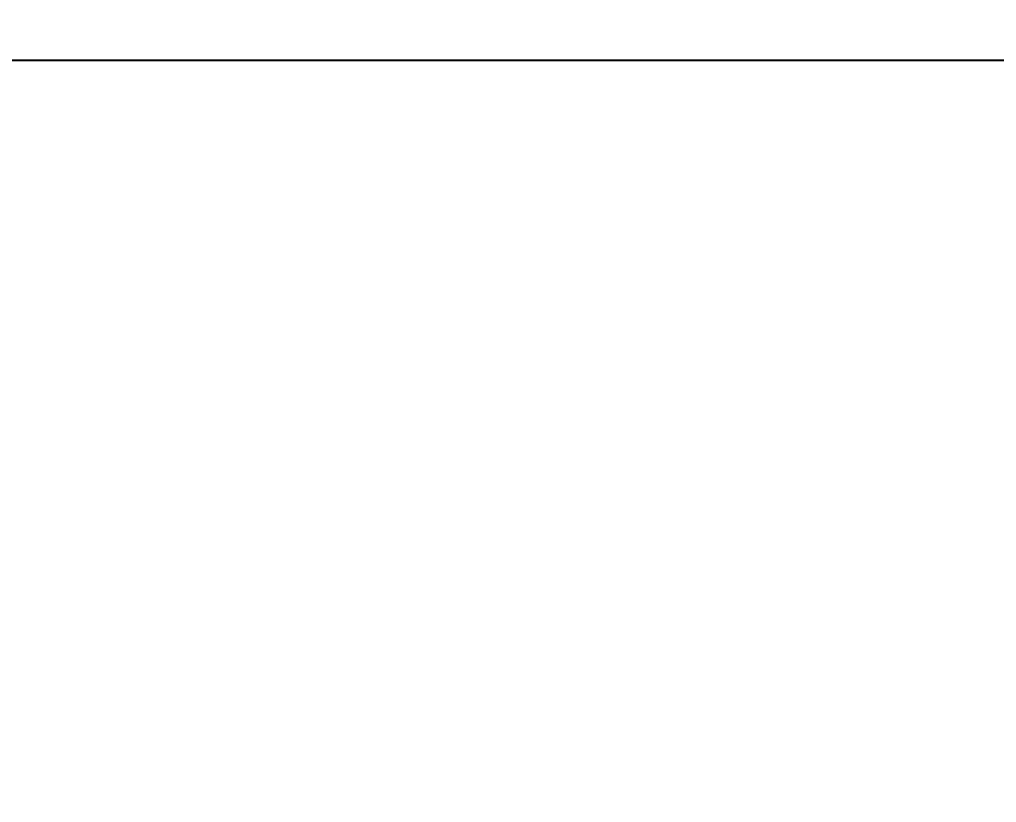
# Model space of a CAD drawing. Header units: millimetres. Extents: x 0 to 571985, y 0 to 2066666.
# Drawn here: x 568579.7 to 568670.9, y 2065861 to 2065934 of the extents above; entities that cross this region are included whole.
import ezdxf
from ezdxf.xclip import XClip

# ---------------------------------------------------------------- set-up
doc = ezdxf.new("R2010")
doc.units = ezdxf.units.MM
for name, pattern in [('ACAD_ISO10W100', [18.5, 12, -3, 0.5, -3]), ('CENTER', [3, 1.5, -0.5, 0.5, -0.5]), ('CENTER2', [1.125, 0.75, -0.125, 0.125, -0.125]), ('HIDDEN', [0.75, 0.5, -0.25]), ('Xref Grid (A1)$0$CENTER2', [1.125, 0.75, -0.125, 0.125, -0.125])]:
    doc.linetypes.add(name, pattern=pattern)
for name, color, linetype in [('01.AXIS', 160, 'CENTER2'), ('13.BEAM', 8, 'Continuous'), ('CDC.01.AXIS', 160, 'CENTER2'), ('ChiaLo', 128, 'CENTER'), ('datOBt', 42, 'Continuous'), ('datOlienke', 42, 'Continuous'), ('datTruog', 134, 'Continuous'), ('ghi_chu', 7, 'Continuous'), ('hatchViaHe+LogDg', 129, 'Continuous'), ('LogDg', 7, 'Continuous'), ('loKBT', 42, 'Continuous'), ('LoLK', 6, 'Continuous'), ('QH', 7, 'Continuous'), ('RANHGIOI', 2, 'HIDDEN'), ('TimDg', 222, 'Continuous'), ('ViaHeS', 32, 'Continuous'), ('Xref Grid (A1)$0$01.AXIS', 160, 'Xref Grid (A1)$0$CENTER2')]:
    doc.layers.add(name, color=color, linetype=linetype)
for name, color, linetype, lineweight in [('A-NET THAY', 125, 'Continuous', 18), ('A-TUONG', 255, 'Continuous', 35), ('boDnv', 54, 'Continuous', 25), ('E- RANH GIOI', 1, 'CENTER', 13), ('LD-THAY', 9, 'Continuous', 13)]:
    doc.layers.add(name, color=color, linetype=linetype, lineweight=lineweight)
doc.styles.add('ARIALB', font='', dxfattribs={"width": 0.75})
doc.styles.add('avantH', font='', dxfattribs={"height": 10})
doc.styles.add('rms', font='romans.shx', dxfattribs={"width": 0.7, "bigfont": 'vns.shx'})
doc.styles.get('ARIALB').set_extended_font_data('.VnArialH', bold=True)
doc.styles.get('avantH').set_extended_font_data('.VnAvantH')
doc.linetypes.add('ADL', pattern='A,0.125,-0.15,["++",rms,S=0.5,R=0,X=0,Y=-0.2245],-1.35,1.125', length=2.75)

# ---------------------------------------------------------------- blocks, each defined once
blk = doc.blocks.new('moc')
at = {"layer": 'QH', "linetype": 'Continuous'}
h = blk.add_hatch(color=7, dxfattribs=at)
h.paths.add_polyline_path([(0, 0), (0.529, 0, 0.414214), (0, 0.529)])
h.paths.add_polyline_path([(-0.529, 0, 0.414214), (0, -0.529), (0, 0)])
for p, q in [((0, 0.706), (0, -0.706)), ((-0.706, 0), (0.706, 0))]:
    blk.add_line(p, q, dxfattribs=at)
blk.add_circle((0, 0), 0.529, dxfattribs=at)
blk = doc.blocks.new('NEN')
at = {"layer": 'hatchViaHe+LogDg'}
for points in [[(278.109, 280.01), (273.093, 277.245), (283.922, 294.427), (304.184, 294.388), (299.169, 291.623), (300.222, 289.712), (279.162, 278.099)], [(304.299, 282.265), (283.282, 270.678), (281.659, 273.518), (302.719, 285.131)], [(337.606, 280.101), (334.934, 285.17), (351.919, 274.014), (351.499, 253.745), (348.827, 258.815), (346.896, 257.797), (335.674, 279.083)], [(339.369, 253.858), (328.173, 275.101), (331.045, 276.671), (342.266, 255.385)]]:
    blk.add_hatch(color=158, dxfattribs=at).paths.add_polyline_path(points)
at = {"layer": 'boDnv', "color": 10, "linetype": 'ADL', "ltscale": 0.25}
for points in [[(359.506, 130.346), (389.04, 76.775), (387.315, 70.754), (232.191, -15.805), (226.405, -14.021), (199.009, 40.755), (200.902, 46.897), (353.525, 132.059)], [(156.672, 80.693), (146.026, 101.979), (139.956, 104.181), (-3.204, 41.78), (-5.746, 35.822), (2.49, 13.482), (8.01, 11.127), (154.618, 75.032)], [(183.1, -44.001), (207.084, -30.046), (208.943, -23.819), (166.891, 60.261), (160.821, 62.463), (135.405, 51.385), (133.351, 45.723), (177.371, -42.291)], [(138.064, -70.202), (163.347, -55.493), (165.206, -49.265), (120.533, 40.055), (114.463, 42.257), (87.67, 30.578), (85.617, 24.916), (132.335, -68.493)], [(230.392, -76.647), (232.25, -70.419), (219.166, -44.258), (213.437, -42.548), (99.38, -108.906), (97.521, -115.133), (110.606, -141.295), (116.334, -143.005)]]:
    blk.add_lwpolyline(points, close=True, dxfattribs=at)
at = {"layer": 'ChiaLo', "ltscale": 5}
for points in [[(152.12, 92.029), (-2.661, 24.563)], [(196.229, -37.519), (148.388, 58.135)], [(143.732, 22.733), (178.165, 39.954)], [(151.192, -63.721), (100.653, 37.328)], [(146.416, 17.366), (180.849, 34.588)], [(149.1, 12), (183.533, 29.222)], [(151.784, 6.634), (186.217, 23.856)], [(154.468, 1.268), (188.901, 18.489)], [(157.151, -4.099), (191.585, 13.123)], [(159.835, -9.465), (194.269, 7.757)], [(162.519, -14.831), (196.953, 2.391)], [(165.203, -20.197), (199.637, -2.976)], [(109.424, -24.92), (145.199, -7.027)], [(167.887, -25.564), (202.321, -8.342)], [(112.108, -30.286), (147.883, -12.393)], [(170.571, -30.93), (205.004, -13.708)], [(114.792, -35.652), (150.567, -17.76)], [(204.023, -32.984), (196.508, -17.958)], [(117.476, -41.019), (153.251, -23.126)], [(188.434, -42.054), (180.409, -26.009)], [(120.16, -46.385), (155.935, -28.492)], [(122.844, -51.751), (158.619, -33.858)], [(125.527, -57.117), (161.302, -39.225)], [(158.987, -59.186), (151.464, -44.145)]]:
    blk.add_lwpolyline(points, dxfattribs=at)
at = {"layer": 'datOBt'}
blk.add_lwpolyline([(231.237, -77.312), (233.322, -70.326), (219.866, -43.423), (213.308, -41.466), (98.535, -108.24), (96.449, -115.227), (109.905, -142.129), (116.463, -144.087)], close=True, dxfattribs=at)
at = {"layer": 'datOlienke'}
for points in [[(157.758, 80.756), (146.742, 102.783), (139.922, 105.257), (-3.967, 42.538), (-6.821, 35.849), (1.701, 12.732), (8.014, 10.038), (155.411, 74.287)], [(183.229, -45.083), (207.929, -30.712), (210.015, -23.726), (167.607, 61.065), (160.787, 63.539), (134.612, 52.13), (132.265, 45.66), (176.67, -43.125)], [(138.192, -71.285), (164.192, -56.158), (166.277, -49.172), (121.249, 40.859), (114.429, 43.333), (86.877, 31.323), (84.53, 24.853), (131.634, -69.327)]]:
    blk.add_lwpolyline(points, close=True, dxfattribs=at)
at = {"layer": 'datTruog', "linetype": 'ByBlock'}
blk.add_lwpolyline([(360.181, 131.193), (390.115, 76.896), (388.163, 70.081), (232.305, -16.886), (225.702, -14.851), (197.935, 40.666), (200.065, 47.574), (353.401, 133.135)], close=True, dxfattribs=at)
at = {"layer": 'LogDg', "ltscale": 0.75}
for points in [[(278.109, 280.01), (273.093, 277.245), (283.922, 294.427), (304.184, 294.388), (299.169, 291.623), (300.222, 289.712), (279.162, 278.099)], [(304.299, 282.265), (283.282, 270.678), (281.659, 273.518), (302.719, 285.131)], [(337.606, 280.101), (334.934, 285.17), (351.919, 274.014), (351.499, 253.745), (348.827, 258.815), (346.896, 257.797), (335.674, 279.083)], [(339.369, 253.858), (328.173, 275.101), (331.045, 276.671), (342.266, 255.385)]]:
    blk.add_lwpolyline(points, close=True, dxfattribs=at)
at = {"layer": 'LogDg'}
for points in [[(34.296, -348.766, -0.124666), (14.114, -339.771, 0.262937), (-5.331, -336.771, -0.009345), (-40.959, -349.473), (-145.868, -384.68, 0.405257), (-155.456, -403.235), (-146.557, -432.72), (-158.046, -436.187), (-166.572, -407.936, 0.423227), (-185.704, -398.049), (-272.077, -427.035, 0.40652), (-277.181, -436.964), (-262.947, -483.397), (-271.552, -486.035), (-285.593, -440.232, 0.421949), (-295.787, -434.992), (-422.26, -477.436, 0.346831), (-427.684, -485.726), (-426.662, -497.249, 0.109851), (-417.21, -527.045), (-422.398, -530.058, -0.109851), (-432.639, -497.779), (-433.194, -491.512, 0.484967), (-443.708, -484.634), (-484.199, -498.222, 0.36701), (-492.228, -511.51), (-484.402, -560.012), (-490.326, -560.967), (-497.433, -516.92, 0.457512), (-512.889, -507.388), (-525.337, -511.314, 0.375227), (-533.554, -524.795, 0.049445), (-523.248, -562.118), (-518.404, -576.577), (-525.515, -578.96), (-530.307, -564.659, -0.044276), (-540.221, -530.036, 0.448349), (-555.614, -520.863), (-568.853, -525.038), (-576.072, -502.149), (-552.391, -494.681, 0.333336), (-544.003, -482.976), (-545.865, -397.305, 0.120559), (-569.998, -307.198), (-621.979, -219.712, 0.334943), (-635.359, -214.239), (-686.931, -227.855), (-689.803, -216.977), (-647.957, -205.93, 0.498191), (-640.704, -188.198), (-654.378, -165.183, -0.144979), (-668.853, -108.061), (-659.845, 118.23, 0.428088), (-671.924, 130.707), (-689.222, 130.58), (-689.305, 141.83), (-670.344, 141.969, 0.400474), (-658.442, 153.492), (-657.828, 168.904), (-656.06, 189.374), (-648.588, 188.728), (-650.341, 168.432), (-650.889, 154.678, 0.425345), (-638.921, 142.201), (-621.613, 142.328, 0.402651), (-609.707, 153.94), (-609.387, 163.859, -0.019867), (-608.227, 179.942), (-606.8, 192.652), (-600.838, 191.983), (-602.264, 179.273, 0.019867), (-603.39, 163.665), (-603.676, 154.802, 0.425871), (-591.594, 142.415), (-548.362, 142.733), (-548.28, 131.483), (-592.887, 131.155, 0.401789), (-604.791, 119.578), (-607.754, 35.571, -0.005984), (-607.983, 30.718, 0.462462), (-599.177, 22.287), (-555.377, 26.801), (-554.762, 20.832), (-603.242, 15.836, 0.355613), (-610.381, 8.689), (-613.794, -24.838, 0.475348), (-605.015, -33.606), (-508.268, -23.636, 0.016072), (-476.806, -19.368, 0.37392), (-470.138, -11.259), (-470.705, 9.348), (-464.707, 9.513), (-464.235, -7.648, 0.461916), (-454.747, -15.288), (-421.581, -8.993, 0.020567), (-382.015, 0.216), (-299.764, 22.963, 0.415004), (-292.798, 35.293), (-296.969, 50.218), (-285.412, 53.448), (-281.218, 38.439, 0.413423), (-268.921, 31.492), (-169.968, 58.858, 0.427702), (-164.496, 69.052), (-169.623, 84.754), (-163.92, 86.616), (-158.479, 69.956, 0.400853), (-148.742, 64.729), (-123.897, 71.6, 0.437327), (-113.795, 91.173), (-114.462, 93.013), (-128.551, 136.154), (-105.736, 143.605), (-91.769, 100.833), (-90.91, 98.466, 0.429754), (-70.957, 89.772, 0.001079), (-63.934, 92.766, 0.001474), (-62.342, 93.454), (-47.534, 99.909, 0.386536), (-43.126, 109.726), (-48.301, 125.574), (-42.598, 127.436), (-38.076, 113.59, 0.442444), (-27.275, 108.739), (111.617, 169.28, 0.414214), (115.754, 179.811), (109.361, 194.478), (114.861, 196.875), (121.255, 182.208, 0.414214), (131.785, 178.071), (252.97, 230.894), (276.872, 241.312), (291.579, 249.057, 0.419837), (295.267, 261.365), (290.95, 269.196), (301.459, 274.99), (306.058, 266.648, 0.408717), (318.136, 263.031), (326.546, 267.464), (332.148, 256.836), (324.233, 252.656, 0.419466), (320.555, 240.352), (397.092, 101.523, 0.433643), (408.413, 98.649), (440.787, 119.386), (444.023, 114.334), (410.428, 92.813, 0.395048), (407.737, 82.215), (451.056, 3.639, -0.005576), (472.219, -35.781, 0.422017), (490.066, -41.118), (502.995, -33.918), (514.672, -54.886), (500.295, -62.892, 0.404193), (495.052, -80.181), (502.502, -94.711), (491.824, -100.186), (485.095, -87.061, 0.424556), (467.192, -81.64), (316.164, -165.913), (307.211, -171.115, 0.396001), (304.075, -181.611), (326.147, -225.742), (318.098, -229.768), (296.726, -187.038, 0.432664), (285.552, -183.699), (178.072, -246.148, 0.389772), (174.86, -256.488), (194.1, -297.126), (188.677, -299.693), (170.231, -260.733, 0.439085), (158.982, -257.239), (145.496, -265.075, -0.013452), (97.701, -291.151, 0.262926), (86.853, -307.563, -0.162068), (76.015, -333.842, 0.270323), (72.318, -353.653), (79.981, -375.074), (57.383, -383.157), (49.72, -361.737, 0.270325), (34.296, -348.766)], [(191.761, -50.531), (96.917, -106.112, 0.395833), (93.785, -116.606), (107.231, -143.491, 0.432836), (118.409, -146.827), (234.309, -78.995, 0.395833), (237.441, -68.502), (223.995, -41.617, 0.432836), (212.817, -38.281), (191.761, -50.531)]]:
    blk.add_lwpolyline(points, format="xyb", dxfattribs=at)
for points in [[(309.754, 235.089, 0.408612), (297.679, 238.707), (282.072, 230.488), (138.648, 167.972, 0.429738), (134.69, 157.06), (183.991, 58.487, 0.427514), (195.044, 55.079), (351.711, 142.498, 0.412716), (354.819, 153.347)], [(392.266, 68.936, 0.412716), (395.374, 79.784), (365.44, 134.08, 0.415712), (354.536, 137.204), (197.099, 49.355, 0.401037), (193.842, 38.79), (221.604, -16.718, 0.427514), (232.657, -20.125)], [(-1.168, 12.049), (-9.545, 35.211, -0.395588), (-5.218, 45.265), (140.335, 108.71, -0.398858), (150.687, 104.955), (161.697, 82.941, -0.429738), (157.739, 72.029), (9.552, 7.436, -0.433088)], [(133.661, 54.988), (161.2, 66.992, -0.398858), (171.552, 63.237), (214.134, -21.902, -0.395833), (211.002, -32.395), (185.019, -47.512, -0.432836), (173.841, -44.175), (129.703, 44.076, -0.429738)], [(231.455, -36.414), (244.888, -63.273, 0.427514), (255.942, -66.68), (417.372, 23.397, 0.412716), (420.48, 34.246), (405.996, 60.518, 0.415712), (395.092, 63.642), (234.712, -25.849, 0.401037)], [(81.968, 23.269), (128.805, -70.377, 0.432836), (139.983, -73.714), (165.966, -58.597, 0.395833), (169.098, -48.104), (123.817, 42.43, 0.398858), (113.466, 46.185), (85.926, 34.181, 0.429738)]]:
    blk.add_lwpolyline(points, format="xyb", close=True, dxfattribs=at)
at = {"layer": 'loKBT'}
blk.add_lwpolyline([(226.594, -56.875), (219.866, -43.423), (213.308, -41.466), (203.435, -47.21), (213.493, -64.497)], close=True, dxfattribs=at)
at = {"layer": 'LoLK'}
for points in [[(180.849, 34.588), (178.165, 39.954), (161.619, 31.679), (164.303, 26.313)], [(161.619, 31.679), (158.935, 37.045), (141.048, 28.099), (143.732, 22.733)], [(183.533, 29.222), (180.849, 34.588), (164.303, 26.313), (166.987, 20.946)], [(164.303, 26.313), (161.619, 31.679), (143.732, 22.733), (146.416, 17.366)], [(186.217, 23.856), (183.533, 29.222), (166.987, 20.946), (169.671, 15.58)], [(164.303, 26.313), (146.416, 17.366), (149.1, 12), (166.987, 20.946)], [(188.901, 18.489), (186.217, 23.856), (169.671, 15.58), (172.355, 10.214)], [(169.671, 15.58), (166.987, 20.946), (149.1, 12), (151.784, 6.634)], [(191.585, 13.123), (188.901, 18.489), (172.355, 10.214), (175.039, 4.848)], [(169.671, 15.58), (151.784, 6.634), (154.468, 1.268), (172.355, 10.214)], [(194.269, 7.757), (191.585, 13.123), (175.039, 4.848), (177.723, -0.519)], [(172.355, 10.214), (154.468, 1.268), (157.151, -4.099), (175.039, 4.848)], [(196.953, 2.391), (194.269, 7.757), (177.723, -0.519), (180.407, -5.885)], [(175.039, 4.848), (157.151, -4.099), (159.835, -9.465), (177.723, -0.519)], [(199.637, -2.976), (196.953, 2.391), (180.407, -5.885), (183.091, -11.251)], [(180.407, -5.885), (177.723, -0.519), (159.835, -9.465), (162.519, -14.831)], [(145.199, -7.027), (142.515, -1.661), (124.628, -10.607), (127.311, -15.974)], [(202.321, -8.342), (199.637, -2.976), (183.091, -11.251), (185.775, -16.617)], [(180.407, -5.885), (162.519, -14.831), (165.203, -20.197), (183.091, -11.251)], [(147.883, -12.393), (145.199, -7.027), (127.311, -15.974), (129.995, -21.34)], [(205.004, -13.708), (202.321, -8.342), (185.775, -16.617), (188.459, -21.984)], [(183.091, -11.251), (165.203, -20.197), (167.887, -25.564), (185.775, -16.617)], [(150.567, -17.76), (147.883, -12.393), (129.995, -21.34), (132.679, -26.706)], [(210.015, -23.726), (205.004, -13.708), (196.508, -17.958), (204.023, -32.984), (207.929, -30.712)], [(185.775, -16.617), (167.887, -25.564), (170.571, -30.93), (188.459, -21.984)], [(153.251, -23.126), (150.567, -17.76), (132.679, -26.706), (135.363, -32.072)], [(196.508, -17.958), (188.459, -21.984), (196.229, -37.519), (204.023, -32.984)], [(188.459, -21.984), (180.409, -26.009), (188.434, -42.054), (196.229, -37.519)], [(155.935, -28.492), (153.251, -23.126), (135.363, -32.072), (138.047, -37.439)], [(180.409, -26.009), (170.571, -30.93), (176.67, -43.125), (183.229, -45.083), (188.434, -42.054)], [(158.619, -33.858), (155.935, -28.492), (138.047, -37.439), (140.731, -42.805)], [(151.464, -44.145), (161.302, -39.225), (158.619, -33.858), (140.731, -42.805), (143.415, -48.171)], [(161.302, -39.225), (151.464, -44.145), (158.987, -59.186), (164.192, -56.158), (166.277, -49.172)], [(151.464, -44.145), (143.415, -48.171), (151.192, -63.721), (158.987, -59.186)]]:
    blk.add_lwpolyline(points, close=True, dxfattribs=at)
at = {"layer": 'RANHGIOI', "color": 1, "ltscale": 9, "const_width": 1}
blk.add_lwpolyline([(460, -51.299, 0.006594), (435.293, -5.051), (303.078, 234.769), (284.672, 225.077), (-55.993, 76.586), (-56.839, 76.223, -0.005137), (-90.743, 62.093), (-377.217, -17.133, -0.020567), (-418.225, -26.678), (-463.443, -35.259, -0.021218), (-506.422, -41.541), (-623.638, -53.62), (-626.464, -70.884, 0.128574), (-620.42, -135.36), (-615.505, -148.86, 0.039408), (-607.143, -167.188), (-594.172, -190.555), (-547.57, -259.493, -0.11987), (-522.704, -326.397), (-507.917, -451.947), (-504.475, -473.277), (-499.271, -471.636), (-50.48, -321.024, 0.050684), (130.425, -239.135), (301.319, -139.843)], format="xyb", close=True, dxfattribs=at)
at = {"layer": 'TimDg', "linetype": 'ACAD_ISO10W100', "ltscale": 0.75}
for points in [[(283.906, 294.402), (445.802, 0.743, -0.007517), (474.039, -52.348), (508.786, -120.117, 0.000278)], [(-618.456, -41.023), (-507.652, -29.604, 0.021218), (-465.681, -23.47), (-420.462, -14.888, 0.020567), (-380.415, -5.567), (-94.607, 73.475, 0.005041), (-61.569, 87.252, 0.001474), (-59.945, 87.954), (279.472, 235.9), (307.904, 250.872)], [(-358.633, -282.039), (-15.318, -166.825, 0.050829), (-9.777, -164.314), (222.735, -29.039)]]:
    blk.add_lwpolyline(points, format="xyb", dxfattribs=at)
for points in [[(307.922, 250.838), (351.927, 274.01)], [(335.549, -254.599), (124.099, 168.176)], [(170.944, 74.512), (-58.789, -25.625)], [(222.758, -29.084), (405.905, 73.111)], [(176.4, -55.997), (121.833, 53.105)]]:
    blk.add_lwpolyline(points, dxfattribs=at)
at = {"layer": 'ViaHeS', "elevation": 0}
blk.add_lwpolyline([(-483.362, -504.27), (-441.21, -490.124), (-436.029, -493.514), (-435.627, -498.044, 0.109851), (-424.993, -531.564), (-414.615, -525.539, -0.109851), (-423.674, -496.984), (-424.342, -489.445), (-420.001, -483.006), (-295.249, -441.14), (-289.043, -444.33), (-275.854, -487.354), (-258.645, -482.078), (-271.972, -438.601), (-268.698, -432.23), (-181.634, -403.012), (-172.975, -407.486), (-163.79, -437.92), (-140.813, -430.986), (-150.211, -399.847), (-145.597, -390.918), (-39.026, -355.153, 0.008545), (-6.235, -343.522, -0.249193), (12.375, -345.964, 0.09975), (30.772, -354.181, -0.256949), (45.215, -366.957), (51.733, -385.178), (85.63, -373.053), (79.112, -354.831, -0.256949), (82.174, -335.793, 0.136918), (92.607, -310.438, -0.249193), (103.308, -295.017, 0.012659), (148.511, -270.262), (162.157, -262.333), (168.62, -264.341), (185.966, -300.977), (196.811, -295.842), (179.033, -258.291), (181.216, -251.26), (287.384, -189.574), (293.944, -191.534), (314.073, -231.781), (330.172, -223.729), (309.538, -182.474), (311.625, -175.49), (319.134, -171.127), (408.277, -121.386), (412.274, -122.589), (434.351, -165.321), (442.347, -161.19), (420.137, -118.201), (421.38, -114.074), (470.335, -86.758), (479.641, -89.576), (486.485, -102.924), (507.841, -91.973), (500.499, -77.654), (503.421, -68.019), (517.591, -60.128), (500.076, -28.676), (486.971, -35.974), (477.625, -33.17, 0.0056), (456.311, 6.536), (412.324, 86.322), (414.12, 93.398), (444.832, 113.071), (439.977, 120.649), (409.766, 101.296), (403.142, 102.978), (327.714, 239.794), (330.524, 249.193), (334.945, 251.528), (323.749, 272.772), (318.926, 270.23), (309.354, 273.096), (306.713, 277.887), (285.696, 266.299), (288.11, 261.921), (285.295, 252.529), (274.271, 246.724), (129.387, 183.571), (122.806, 186.157), (117.612, 198.074), (106.611, 193.279), (111.806, 181.362), (109.22, 174.781), (26.33, 138.65), (-29.869, 114.154), (-36.004, 116.909), (-39.746, 128.368), (-51.153, 124.642), (-47.055, 112.092), (-50.086, 105.341), (-75.921, 94.08), (-84.511, 97.937), (-100.033, 145.467), (-134.254, 134.292), (-118.657, 86.529), (-123.231, 78.009), (-150.258, 70.535), (-156.629, 73.955), (-161.068, 87.547), (-172.475, 83.822), (-168.207, 70.753), (-171.474, 64.667), (-269.546, 37.545), (-275.711, 41.028), (-279.634, 55.063), (-302.748, 48.603), (-298.843, 34.63), (-302.316, 28.482), (-383.614, 5.999, -0.020567), (-422.7, -3.099), (-456.246, -9.465), (-461.296, -5.399), (-461.708, 9.595), (-473.703, 9.265), (-473.239, -7.637), (-478.028, -13.489, -0.015955), (-508.883, -17.667), (-606.147, -27.691), (-610.614, -23.229), (-607.49, 7.461), (-602.01, 12.947), (-554.455, 17.848), (-555.685, 29.785), (-600.448, 25.172), (-605.043, 29.645, 0.007073), (-604.756, 35.466), (-601.912, 116.095), (-594.665, 123.142), (-548.221, 123.483), (-548.421, 150.733), (-593.42, 150.402), (-600.493, 157.35, -0.027886), (-599.283, 178.939), (-597.857, 191.648), (-609.782, 192.987), (-611.208, 180.277, 0.019867), (-612.385, 163.955), (-612.597, 157.389), (-619.823, 150.342), (-639.316, 150.198), (-646.998, 158.133), (-646.598, 168.196), (-644.852, 188.405), (-659.796, 189.697), (-661.572, 169.14), (-662.014, 158.023), (-670.332, 149.97), (-689.364, 149.83), (-689.163, 122.58), (-671.417, 122.71), (-663.736, 114.776), (-672.6, -107.912, 0.144979), (-657.602, -167.099), (-644.687, -188.836), (-648.335, -197.756), (-691.845, -209.242), (-684.889, -235.59), (-633.86, -222.118), (-622.039, -226.953), (-573.255, -309.058, -0.120474), (-549.614, -397.387), (-547.842, -478.902), (-555.298, -489.306), (-577.876, -496.427), (-567.048, -530.76), (-552.743, -526.248), (-543.713, -531.719, 0.042979), (-533.836, -565.928), (-529.071, -580.151), (-514.848, -575.386), (-519.719, -560.846, -0.045576), (-529.315, -527.166), (-523.005, -516.87), (-508.247, -512.215), (-500.456, -517.02), (-493.287, -561.445), (-481.44, -559.534), (-488.883, -513.408), (-483.362, -504.27)], format="xyb", dxfattribs=at)
at = {"layer": 'ViaHeS'}
for points in [[(360.181, 131.193), (390.115, 76.896), (388.163, 70.081), (232.305, -16.886), (225.702, -14.851), (197.935, 40.666), (200.065, 47.574), (353.401, 133.135)], [(157.758, 80.756), (146.742, 102.783), (139.922, 105.257), (-3.967, 42.538), (-6.821, 35.849), (1.701, 12.732), (8.014, 10.038), (155.411, 74.287)], [(183.229, -45.083), (207.929, -30.712), (210.015, -23.726), (167.607, 61.065), (160.787, 63.539), (134.612, 52.13), (132.265, 45.66), (176.67, -43.125)], [(138.192, -71.285), (164.192, -56.158), (166.277, -49.172), (121.249, 40.859), (114.429, 43.333), (86.877, 31.323), (84.53, 24.853), (131.634, -69.327)], [(231.237, -77.312), (233.322, -70.326), (219.866, -43.423), (213.308, -41.466), (98.535, -108.24), (96.449, -115.227), (109.905, -142.129), (116.463, -144.087)]]:
    blk.add_lwpolyline(points, close=True, dxfattribs=at)
at = {"layer": 'QH', "xscale": 3, "yscale": 3, "zscale": 3}
blk.add_blockref('moc', (303.078, 234.769), dxfattribs=at)
at = {"layer": 'ghi_chu', "style": 'avantH'}
blk.add_text('®i ra trôc vinh - h\xadng t©y', height=3.5, rotation=27.84264, dxfattribs=at).set_placement((333.989, 234.055, 0))
at = {"layer": 'QH', "style": 'ARIALB', "width": 0.75}
blk.add_text('1', height=3.5, dxfattribs=at).set_placement((299.668, 235.747, -2.251))
blk = doc.blocks.new('A$C33BC4D2A')
at = {"layer": 'Defpoints', "color": 125}
blk.add_lwpolyline([(0, -297), (420, -297), (420, 0), (0, 0)], close=True, dxfattribs=at)
blk = doc.blocks.new('NEN M01')
at = {"layer": 'datOlienke'}
blk.add_lwpolyline([(4.737, 4.993), (3.439, 29.587), (-1.824, 34.58), (-158.789, 34.58), (-164.078, 29.588), (-165.502, 4.992), (-160.791, 0), (0, 0)], close=True, dxfattribs=at)
blk = doc.blocks.new('A$C758D662A')
at = {"linetype": 'HIDDEN', "ltscale": 500}
for radius in [300, 200]:
    blk.add_circle((0, 0), radius, dxfattribs=at)
at = {"layer": 'CDC.01.AXIS', "ltscale": 200}
for p, q in [((437, 0), (-437, 0)), ((0, 437), (0, -437))]:
    blk.add_line(p, q, dxfattribs=at)
blk = doc.blocks.new('T2 CUM A7')
at = {"layer": '01.AXIS', "ltscale": 500}
for p, q in [((26.11, 0.914, 0), (26.11, -13.543, 0)), ((33.89, 0.914, 0), (33.89, -13.543, 0)), ((26.11, -0.11, 0), (33.89, -0.11, 0))]:
    blk.add_line(p, q, dxfattribs=at)
at = {"xscale": 0.0005, "yscale": 0.0005, "zscale": 0.0005}
for p in [(30.17, -0.11, 0), (33.85, 0.34), (33.85, -0.56), (33.89, -3.32)]:
    blk.add_blockref('A$C758D662A', p, dxfattribs=at)
blk = doc.blocks.new('pile Plan')
at = {"xscale": 0.5, "yscale": 0.5, "zscale": 0.5}
for p in [(340, 14779), (5440.000004, 14779), (340, 9630), (5440.000004, 9630), (340, 8730), (5440.000004, 8730), (340, 5040), (5440.000004, 5040), (340, 4140), (5440.000004, 4140), (340, -1), (5440.000004, -1)]:
    blk.add_blockref('A$C758D662A', p, dxfattribs=at)
blk = doc.blocks.new('a5 sao - 2')
at = {"layer": 'Xref Grid (A1)$0$01.AXIS', "ltscale": 500}
for p, q in [((-5.89, -1.086), (-5.89, -18.434)), ((-0.11, -1.086), (-0.11, -18.434)), ((-5.89, -7.62), (-0.11, -7.62)), ((-5.89, -12.39), (-0.11, -12.39)), ((-5.89, -16.89), (-0.11, -16.89))]:
    blk.add_line(p, q, dxfattribs=at)
at = {"xscale": 0.001, "yscale": 0.001, "zscale": 0.001}
blk.add_blockref('pile Plan', (-5.89, -16.89), dxfattribs=at)
blk = doc.blocks.new('a1 sao - 2')
at = {"layer": 'Xref Grid (A1)$0$01.AXIS', "ltscale": 500}
for p, q in [((0.11, -1.086), (0.11, -18.434)), ((5.89, -1.086), (5.89, -18.434)), ((0.11, -2.11), (5.89, -2.11)), ((0.11, -7.62), (5.89, -7.62)), ((0.11, -12.39), (5.89, -12.39)), ((0.11, -16.89), (5.89, -16.89))]:
    blk.add_line(p, q, dxfattribs=at)
at = {"xscale": 0.001, "yscale": 0.001, "zscale": 0.001}
blk.add_blockref('pile Plan', (0.11, -16.89), dxfattribs=at)
blk = doc.blocks.new('NEN NO1')
at = {"layer": 'datOlienke'}
blk.add_lwpolyline([(4.684, 4.99), (2.881, 33.51), (-2.435, 38.5), (-97.24, 38.5), (-102.503, 33.507), (-104.007, 4.993), (-99.271, 0), (0, 0)], close=True, dxfattribs=at)
at = {"layer": 'LoLK'}
for points in [[(-67.635, 38.5), (-73.635, 38.5), (-73.635, 20), (-67.635, 20)], [(-61.635, 38.5), (-67.635, 38.5), (-67.635, 20), (-61.635, 20)], [(-55.635, 38.5), (-61.635, 38.5), (-61.635, 20), (-55.635, 20)], [(-49.635, 38.5), (-55.635, 38.5), (-55.635, 20), (-49.635, 20)], [(-43.635, 38.5), (-49.635, 38.5), (-49.635, 20), (-43.635, 20)], [(-37.635, 38.5), (-43.635, 38.5), (-43.635, 20), (-37.635, 20)], [(-31.635, 38.5), (-37.635, 38.5), (-37.635, 20), (-31.635, 20)], [(-25.635, 38.5), (-31.635, 38.5), (-31.635, 20), (-25.635, 20)], [(-19.635, 38.5), (-25.635, 38.5), (-25.635, 20), (-19.635, 20)], [(-13.635, 38.5), (-19.635, 38.5), (-19.635, 20), (-13.635, 20)], [(-2.435, 38.5), (-13.635, 38.5), (-13.635, 29), (3.166, 29), (2.881, 33.51)], [(-13.635, 29), (-13.635, 20), (3.735, 20), (3.166, 29)], [(-73.635, 20), (-79.635, 20), (-79.635, 0), (-73.635, 0)], [(-67.635, 20), (-73.635, 20), (-73.635, 0), (-67.635, 0)], [(-67.635, 20), (-67.635, 0), (-61.635, 0), (-61.635, 20)], [(-55.635, 20), (-61.635, 20), (-61.635, 0), (-55.635, 0)], [(-55.635, 20), (-55.635, 0), (-49.635, 0), (-49.635, 20)], [(-49.635, 20), (-49.635, 0), (-43.635, 0), (-43.635, 20)], [(-43.635, 20), (-43.635, 0), (-37.635, 0), (-37.635, 20)], [(-31.635, 20), (-37.635, 20), (-37.635, 0), (-31.635, 0)], [(-31.635, 20), (-31.635, 0), (-25.635, 0), (-25.635, 20)], [(-25.635, 20), (-25.635, 0), (-19.635, 0), (-19.635, 20)], [(-19.635, 20), (-19.635, 0), (-13.635, 0), (-13.635, 20)], [(-13.635, 20), (-13.635, 11), (4.304, 11), (3.735, 20)], [(-13.635, 11), (-13.635, 0), (0, 0), (4.684, 4.99), (4.304, 11)]]:
    blk.add_lwpolyline(points, close=True, dxfattribs=at)
blk = doc.blocks.new('A12.2')
at = {"layer": '01.AXIS', "ltscale": 500}
for p, q in [((0.11, -0.998), (0.11, -16.443)), ((5.89, -0.998), (5.89, -16.443)), ((0.11, -2.11), (5.89, -2.11)), ((0.11, -6.91), (5.89, -6.91)), ((0.11, -10.59), (5.89, -10.59)), ((0.11, -15.39), (5.89, -15.39))]:
    blk.add_line(p, q, dxfattribs=at)
at = {"yscale": 0.0005, "zscale": 0.0005}
for p, xscale in [((0.45, -2.11), 0.0005), ((5.55, -2.11), 0.0005), ((0.45, -6.55), -0.0005), ((5.55, -6.55), 0.0005), ((0.45, -7.45), -0.0005), ((5.55, -7.45), 0.0005), ((0.45, -10.05), -0.0005), ((5.55, -10.05), 0.0005), ((0.45, -10.95), -0.0005), ((5.55, -10.95), 0.0005), ((0.45, -15.39), 0.0005), ((5.55, -15.39), 0.0005)]:
    blk.add_blockref('A$C758D662A', p, dxfattribs=dict(at, xscale=xscale))
blk = doc.blocks.new('A18 - 2')
at = {"layer": '01.AXIS', "ltscale": 500}
for p, q in [((0.11, -0.998), (0.11, -16.443)), ((5.89, -0.998), (5.89, -16.443)), ((0.11, -2.11), (5.89, -2.11)), ((0.11, -6.91), (5.89, -6.91)), ((0.11, -10.59), (5.89, -10.59)), ((0.11, -15.39), (5.89, -15.39))]:
    blk.add_line(p, q, dxfattribs=at)
at = {"yscale": 0.0005, "zscale": 0.0005}
for p, xscale in [((0.45, -2.11), 0.0005), ((5.55, -2.11), 0.0005), ((0.45, -6.55), -0.0005), ((5.55, -6.55), 0.0005), ((0.45, -7.45), -0.0005), ((5.55, -7.45), 0.0005), ((0.45, -10.05), -0.0005), ((5.55, -10.05), 0.0005), ((0.45, -10.95), -0.0005), ((5.55, -10.95), 0.0005), ((0.45, -15.39), 0.0005), ((5.55, -15.39), 0.0005)]:
    blk.add_blockref('A$C758D662A', p, dxfattribs=dict(at, xscale=xscale))
blk = doc.blocks.new('A1 - 2')
at = {"layer": 'Xref Grid (A1)$0$01.AXIS', "ltscale": 500}
for p, q in [((0.11, -1.086), (0.11, -18.434)), ((5.89, -1.086), (5.89, -18.434)), ((0.11, -2.11), (5.89, -2.11)), ((0.11, -7.62), (5.89, -7.62)), ((0.11, -12.39), (5.89, -12.39)), ((0.11, -16.89), (5.89, -16.89))]:
    blk.add_line(p, q, dxfattribs=at)
at = {"xscale": 0.001, "yscale": 0.001, "zscale": 0.001}
blk.add_blockref('pile Plan', (0.11, -16.89), dxfattribs=at)
blk = doc.blocks.new('A5 - 2')
at = {"layer": 'Xref Grid (A1)$0$01.AXIS', "ltscale": 500}
for p, q in [((0.11, -1.086), (0.11, -18.434)), ((5.89, -1.086), (5.89, -18.434)), ((0.11, -2.11), (5.89, -2.11)), ((0.11, -7.62), (5.89, -7.62)), ((0.11, -12.39), (5.89, -12.39)), ((0.11, -16.89), (5.89, -16.89))]:
    blk.add_line(p, q, dxfattribs=at)
at = {"xscale": 0.001, "yscale": 0.001, "zscale": 0.001}
blk.add_blockref('pile Plan', (0.11, -16.89), dxfattribs=at)
blk = doc.blocks.new('A3.1 - 2')
at = {"layer": '01.AXIS', "ltscale": 500}
for p, q in [((0.11, -1.086), (0.11, -16.322)), ((6.89, -1.086), (6.89, -16.322)), ((6.94, -2.11), (0.11, -2.11)), ((6.89, -6.41), (0.11, -6.41)), ((6.89, -10.43), (0.11, -10.43))]:
    blk.add_line(p, q, dxfattribs=at)
blk.add_lwpolyline([(6.89, -14.41), (0.11, -14.84)], dxfattribs=at)
at = {"yscale": 0.0005, "zscale": 0.0005}
for p, xscale in [((0.45, -2.11), 0.0005), ((6.79, -2.11), -0.0005), ((0.45, -5.82), 0.0005), ((6.89, -5.82), -0.0005), ((0.45, -6.72), 0.0005), ((6.89, -6.72), -0.0005), ((0.45, -9.84), 0.0005), ((6.89, -9.845), -0.0005), ((0.45, -10.74), 0.0005), ((6.89, -10.745), -0.0005), ((6.793, -14.42), -0.0005), ((0.45, -14.856), 0.0005)]:
    blk.add_blockref('A$C758D662A', p, dxfattribs=dict(at, xscale=xscale))
blk = doc.blocks.new('A3 - 2')
at = {"layer": '01.AXIS', "ltscale": 500}
for p, q in [((0.11, -1.086), (0.11, -15.297)), ((6.89, -1.086), (6.89, -15.297)), ((6.95, -2.11), (0.11, -2.11)), ((6.89, -6.11), (0.11, -6.11)), ((6.89, -10.13), (0.11, -10.13))]:
    blk.add_line(p, q, dxfattribs=at)
blk.add_lwpolyline([(6.89, -14.153), (0.11, -13.724)], dxfattribs=at)
at = {"yscale": 0.0005, "zscale": 0.0005}
for p, xscale in [((0.45, -2.11), 0.0005), ((6.8, -2.11), -0.0005), ((0.45, -5.66), 0.0005), ((6.89, -5.66), -0.0005), ((0.45, -6.56), 0.0005), ((6.89, -6.56), -0.0005), ((0.45, -9.54), 0.0005), ((6.89, -9.54), -0.0005), ((0.45, -10.44), 0.0005), ((6.89, -10.44), -0.0005), ((0.45, -13.725), 0.0005), ((6.79, -14.15), -0.0005)]:
    blk.add_blockref('A$C758D662A', p, dxfattribs=dict(at, xscale=xscale))
blk = doc.blocks.new('A7 - 2')
at = {"layer": '01.AXIS', "ltscale": 500}
for p, q in [((0.11, -1.086), (0.11, -16.466)), ((7.89, -1.086), (7.89, -16.466)), ((7.95, -2.11), (0.11, -2.11)), ((7.89, -7.21), (0.11, -7.21)), ((7.89, -10.81), (0.11, -10.81)), ((7.89, -14.85), (0.11, -14.85))]:
    blk.add_line(p, q, dxfattribs=at)
at = {"layer": '13.BEAM', "ltscale": 500}
blk.add_line((0.558, -15.011), (0.557, -15.011), dxfattribs=at)
at = {"yscale": 0.0005, "zscale": 0.0005}
for p, xscale in [((0.45, -2.11), 0.0005), ((7.8, -2.11), -0.0005), ((7.89, -6.71), -0.0005), ((7.89, -7.61), -0.0005), ((0.45, -10.22), 0.0005), ((7.89, -10.22), -0.0005), ((0.45, -11.12), 0.0005), ((7.89, -11.12), -0.0005), ((7.89, -13.64), -0.0005), ((0.45, -14.873), 0.0005)]:
    blk.add_blockref('A$C758D662A', p, dxfattribs=dict(at, xscale=xscale))
for p, xscale, rotation in [((1.69, -2.11), -0.0005, 90), ((2.59, -2.11), -0.0005, 90), ((0.45, -6.86), 0.0005, 90.00000000000001), ((0.45, -7.76), 0.0005, 90.00000000000001), ((5.63, -15.25), -0.0005, 90), ((6.53, -15.25), -0.0005, 90)]:
    blk.add_blockref('A$C758D662A', p, dxfattribs=dict(at, xscale=xscale, rotation=rotation))
blk = doc.blocks.new('A17 - 2')
at = {"layer": '01.AXIS', "ltscale": 500}
for p, q in [((0.11, -1.155), (0.11, -14.723)), ((6.39, -1.144), (6.39, -14.723)), ((6.5, -2.11), (0.11, -2.11)), ((6.39, -6.31), (0.11, -6.31)), ((6.39, -10.33), (0.11, -10.33)), ((4.45, -13.435), (0.11, -13.71)), ((6.39, -13.435), (4.45, -13.435))]:
    blk.add_line(p, q, dxfattribs=at)
at = {"yscale": 0.0005, "zscale": 0.0005}
for p, xscale in [((0.45, -2.11), 0.0005), ((6.35, -2.11), -0.0005), ((6.39, -5.86), -0.0005), ((6.39, -6.76), -0.0005), ((0.45, -9.74), 0.0005), ((6.39, -9.74), -0.0005), ((0.45, -10.64), 0.0005), ((6.39, -10.64), -0.0005), ((0.45, -13.71), 0.0005), ((4.356, -13.441), -0.0005)]:
    blk.add_blockref('A$C758D662A', p, dxfattribs=dict(at, xscale=xscale))
at = {"xscale": 0.0005000000000000021, "yscale": 0.0005000000000000021, "zscale": 0.0005000000000000021, "rotation": 90}
for p in [(0.45, -5.86), (0.45, -6.76)]:
    blk.add_blockref('A$C758D662A', p, dxfattribs=at)
blk = doc.blocks.new('MB TANG 2 BT3')
at = {"layer": '01.AXIS', "ltscale": 500}
blk.add_line((7125808, 946382), (7125808, 929702), dxfattribs=at)
blk = doc.blocks.new('NEN BT 2')
at = {"layer": 'loKBT'}
blk.add_lwpolyline([(4.438, 23.003), (5.375, 38.014), (0.687, 43.001), (-10.735, 42.992), (-10.72, 22.992)], close=True, dxfattribs=at)

msp = doc.modelspace()

# ---------------------------------------------------------------- block references
at = {"layer": 'boDnv', "extrusion": (-2.4685e-06, 4.62064e-06, 1)}
ref = msp.add_blockref('NEN', (568697.481, 2066371.697, 8.143), dxfattribs=at)
XClip(ref).set_block_clipping_path([(-95.7748162709, -416.20828746), (591.9650857092, 169.550739368)])

# ---------------------------------------------------------------- next in the draw order: block references
at = {"layer": 'E- RANH GIOI', "extrusion": (-2.4685e-06, 4.62064e-06, 1), "xscale": 2.114336868039268, "yscale": 2.114336868039268, "zscale": 2.114336868039268}
msp.add_blockref('A$C33BC4D2A', (568541.684, 2066558.171, 8.143), dxfattribs=at)

# ---------------------------------------------------------------- next in the draw order: block references
at = {"layer": 'boDnv', "extrusion": (-2.4685e-06, 4.62064e-06, 1)}
ref = msp.add_blockref('NEN', (568435.985, 2065906.076, 8.141), dxfattribs=at)
XClip(ref).set_block_clipping_path([(139.8082110254, -229.5883792969), (283.7756855394, -107.7363903257)])

# ---------------------------------------------------------------- next in the draw order: block references
at = {"layer": 'A-NET THAY', "extrusion": (-2.4685e-06, 4.62064e-06, 1)}
ref = msp.add_blockref('A12.2', (568597.603, 2065937.755, 8.141), dxfattribs=dict(at, xscale=-0.9999476230159847, yscale=0.9999476230159846, zscale=0.9999476230159847, rotation=116.5718179021276))
XClip(ref).set_block_clipping_path([(223.9273200021, 136.3833464291), (288.3301124489, 7.6157829254), (179.3431084009, -46.8938094776), (114.9403159542, 81.8737540261)])
ref = msp.add_blockref('A5 - 2', (568597.53, 2065937.901, 8.141), dxfattribs=dict(at, xscale=-0.9999476230159845, yscale=0.9999476230159846, zscale=0.9999476230159847, rotation=296.5718179021275))
XClip(ref).set_block_clipping_path([(-224.0902938831, -136.3833464293), (-288.4930863299, -7.6157829256), (-179.5060822819, 46.8938094773), (-115.1032898352, -81.8737540264)])
ref = msp.add_blockref('A18 - 2', (568602.97, 2065927.023, 8.141), dxfattribs=dict(at, xscale=0.9999476230159845, yscale=0.9999476230159845, zscale=0.9999476230159845, rotation=116.5718179021275))
XClip(ref).set_block_clipping_path([(-211.9273200021, 136.3833464303), (-276.3301124491, 7.6157829266), (-167.3431084012, -46.8938094764), (-102.9403159542, 81.8737540273)])
ref = msp.add_blockref('A5 - 2', (568597.53, 2065937.901, 8.141), dxfattribs=dict(at, xscale=0.9999476230159845, yscale=0.9999476230159845, zscale=0.9999476230159845, rotation=296.5718179021275))
XClip(ref).set_block_clipping_path([(224.0902938831, -136.38334643), (288.4930863299, -7.6157829263), (179.5060822819, 46.8938094766), (115.1032898352, -81.8737540271)])
ref = msp.add_blockref('A18 - 2', (568602.97, 2065927.023, 8.141), dxfattribs=dict(at, xscale=-0.9999476230159847, yscale=0.9999476230159846, zscale=0.9999476230159847, rotation=116.5718179021276))
XClip(ref).set_block_clipping_path([(211.9273200021, 136.3833464291), (276.3301124489, 7.6157829254), (167.3431084009, -46.8938094776), (102.9403159542, 81.8737540261)])
ref = msp.add_blockref('A1 - 2', (568602.897, 2065927.169, 8.141), dxfattribs=dict(at, xscale=-0.9999476230159845, yscale=0.9999476230159846, zscale=0.9999476230159847, rotation=296.5718179021275))
XClip(ref).set_block_clipping_path([(-212.0902938822, -136.3833464293), (-276.493086329, -7.6157829256), (-167.506082281, 46.8938094773), (-103.1032898342, -81.8737540264)])
ref = msp.add_blockref('A12.2', (568608.338, 2065916.291, 8.141), dxfattribs=dict(at, xscale=0.9999476230159845, yscale=0.9999476230159845, zscale=0.9999476230159845, rotation=116.5718179021275))
XClip(ref).set_block_clipping_path([(-199.9273200012, 136.3833464293), (-264.3301124482, 7.6157829256), (-155.3431084002, -46.8938094773), (-90.9403159532, 81.8737540264)])
ref = msp.add_blockref('A1 - 2', (568602.897, 2065927.169, 8.141), dxfattribs=dict(at, xscale=0.9999476230159845, yscale=0.9999476230159845, zscale=0.9999476230159845, rotation=296.5718179021275))
XClip(ref).set_block_clipping_path([(212.0902938822, -136.3833464291), (276.493086329, -7.6157829254), (167.506082281, 46.8938094776), (103.1032898342, -81.8737540261)])
ref = msp.add_blockref('A12.2', (568608.338, 2065916.291, 8.141), dxfattribs=dict(at, xscale=-0.9999476230159847, yscale=0.9999476230159846, zscale=0.9999476230159847, rotation=116.5718179021276))
XClip(ref).set_block_clipping_path([(199.9273200012, 136.3833464291), (264.330112448, 7.6157829254), (155.3431084, -46.8938094776), (90.9403159532, 81.8737540261)])
ref = msp.add_blockref('A5 - 2', (568608.265, 2065916.437, 8.141), dxfattribs=dict(at, xscale=-0.9999476230159845, yscale=0.9999476230159846, zscale=0.9999476230159847, rotation=296.5718179021275))
XClip(ref).set_block_clipping_path([(-200.0902938822, -136.3833464303), (-264.493086329, -7.6157829266), (-155.506082281, 46.8938094764), (-91.1032898342, -81.8737540273)])
ref = msp.add_blockref('A18 - 2', (568613.705, 2065905.56, 8.141), dxfattribs=dict(at, xscale=0.9999476230159845, yscale=0.9999476230159845, zscale=0.9999476230159845, rotation=116.5718179021275))
XClip(ref).set_block_clipping_path([(-187.9273200021, 136.3833464303), (-252.3301124491, 7.6157829266), (-143.3431084012, -46.8938094764), (-78.9403159542, 81.8737540273)])
ref = msp.add_blockref('A5 - 2', (568608.265, 2065916.437, 8.141), dxfattribs=dict(at, xscale=0.9999476230159845, yscale=0.9999476230159845, zscale=0.9999476230159845, rotation=296.5718179021275))
XClip(ref).set_block_clipping_path([(200.0902938822, -136.38334643), (264.493086329, -7.6157829263), (155.506082281, 46.8938094766), (91.1032898342, -81.8737540271)])
ref = msp.add_blockref('A18 - 2', (568613.705, 2065905.56, 8.141), dxfattribs=dict(at, xscale=-0.9999476230159847, yscale=0.9999476230159846, zscale=0.9999476230159847, rotation=116.5718179021276))
XClip(ref).set_block_clipping_path([(187.9273200021, 136.38334643), (252.3301124489, 7.6157829263), (143.3431084009, -46.8938094766), (78.9403159542, 81.8737540271)])
ref = msp.add_blockref('A1 - 2', (568613.633, 2065905.705, 8.141), dxfattribs=dict(at, xscale=-0.9999476230159845, yscale=0.9999476230159846, zscale=0.9999476230159847, rotation=296.5718179021275))
XClip(ref).set_block_clipping_path([(-188.0902938822, -136.3833464293), (-252.493086329, -7.6157829256), (-143.506082281, 46.8938094773), (-79.1032898342, -81.8737540264)])
ref = msp.add_blockref('A12.2', (568619.073, 2065894.828, 8.141), dxfattribs=dict(at, xscale=0.9999476230159845, yscale=0.9999476230159845, zscale=0.9999476230159845, rotation=116.5718179021275))
XClip(ref).set_block_clipping_path([(-175.9273200021, 136.3833464293), (-240.3301124491, 7.6157829256), (-131.3431084012, -46.8938094773), (-66.9403159542, 81.8737540264)])
ref = msp.add_blockref('A1 - 2', (568613.633, 2065905.705, 8.141), dxfattribs=dict(at, xscale=0.9999476230159845, yscale=0.9999476230159845, zscale=0.9999476230159845, rotation=296.5718179021275))
XClip(ref).set_block_clipping_path([(188.0902938822, -136.3833464291), (252.493086329, -7.6157829254), (143.506082281, 46.8938094776), (79.1032898342, -81.8737540261)])
ref = msp.add_blockref('a5 sao - 2', (568563.294, 2065890.104, 8.141), dxfattribs=dict(at, xscale=-0.9999476230159847, yscale=0.9999476230159846, zscale=0.9999476230159847, rotation=116.5718179021276))
XClip(ref).set_block_clipping_path([(196.6548501241, 84.380622685), (261.0576425709, -44.3869408187), (152.070638523, -98.8965332217), (87.6678460762, 29.871030282)])
ref = msp.add_blockref('A12.2', (568619.073, 2065894.828, 8.141), dxfattribs=dict(at, xscale=-0.9999476230159847, yscale=0.9999476230159846, zscale=0.9999476230159847, rotation=116.5718179021276))
XClip(ref).set_block_clipping_path([(175.9273200021, 136.3833464291), (240.3301124489, 7.6157829254), (131.3431084009, -46.8938094776), (66.9403159542, 81.8737540261)])
ref = msp.add_blockref('A5 - 2', (568619, 2065894.973, 8.141), dxfattribs=dict(at, xscale=-0.9999476230159845, yscale=0.9999476230159846, zscale=0.9999476230159847, rotation=296.5718179021275))
XClip(ref).set_block_clipping_path([(-176.0902938831, -136.3833464293), (-240.4930863299, -7.6157829256), (-131.5060822819, 46.8938094773), (-67.1032898352, -81.8737540264)])
ref = msp.add_blockref('a1 sao - 2', (568565.978, 2065884.738, 8.141), dxfattribs=dict(at, xscale=0.9999476230159845, yscale=0.9999476230159845, zscale=0.9999476230159845, rotation=116.5718179021275))
XClip(ref).set_block_clipping_path([(-190.6548501241, 84.3806226843), (-255.0576425712, -44.3869408194), (-146.0706385232, -98.8965332224), (-81.6678460762, 29.8710302813)])
ref = msp.add_blockref('A18 - 2', (568624.441, 2065884.096, 8.141), dxfattribs=dict(at, xscale=0.9999476230159845, yscale=0.9999476230159845, zscale=0.9999476230159845, rotation=116.5718179021275))
XClip(ref).set_block_clipping_path([(-163.9273200012, 136.3833464293), (-228.3301124482, 7.6157829256), (-119.3431084002, -46.8938094773), (-54.9403159532, 81.8737540264)])
ref = msp.add_blockref('A5 - 2', (568619, 2065894.973, 8.141), dxfattribs=dict(at, xscale=0.9999476230159845, yscale=0.9999476230159845, zscale=0.9999476230159845, rotation=296.5718179021275))
XClip(ref).set_block_clipping_path([(176.0902938831, -136.3833464291), (240.4930863299, -7.6157829254), (131.5060822819, 46.8938094776), (67.1032898352, -81.8737540261)])
ref = msp.add_blockref('a1 sao - 2', (568565.978, 2065884.738, 8.141), dxfattribs=dict(at, xscale=-0.9999476230159847, yscale=0.9999476230159846, zscale=0.9999476230159847, rotation=116.5718179021276))
XClip(ref).set_block_clipping_path([(190.6548501241, 84.380622685), (255.0576425709, -44.3869408187), (146.070638523, -98.8965332217), (81.6678460762, 29.871030282)])
ref = msp.add_blockref('A17 - 2', (568632.489, 2065888.121, 8.141), dxfattribs=dict(at, xscale=0.9999476230159852, yscale=0.9999476230159852, zscale=0.9999476230159852, rotation=26.57181790212749))
XClip(ref).set_block_clipping_path([(-145.38334643, -163.9273200023), (-16.6157829263, -228.3301124494), (37.8938094766, -119.3431084014), (-90.8737540271, -54.9403159544)])
ref = msp.add_blockref('A1 - 2', (568624.368, 2065884.241, 8.141), dxfattribs=dict(at, xscale=-0.9999476230159845, yscale=0.9999476230159846, zscale=0.9999476230159847, rotation=296.5718179021275))
XClip(ref).set_block_clipping_path([(-164.0902938822, -136.3833464293), (-228.493086329, -7.6157829256), (-119.506082281, 46.8938094773), (-55.1032898342, -81.8737540264)])
ref = msp.add_blockref('a5 sao - 2', (568568.662, 2065879.372, 8.141), dxfattribs=dict(at, xscale=0.9999476230159845, yscale=0.9999476230159845, zscale=0.9999476230159845, rotation=116.5718179021275))
XClip(ref).set_block_clipping_path([(-184.6548501241, 84.3806226843), (-249.0576425712, -44.3869408194), (-140.0706385232, -98.8965332224), (-75.6678460762, 29.8710302813)])
ref = msp.add_blockref('A3 - 2', (568632.489, 2065888.121, 8.141), dxfattribs=dict(at, xscale=-0.9999476230159848, yscale=0.9999476230159846, zscale=0.9999476230159847, rotation=26.57181790212744))
XClip(ref).set_block_clipping_path([(145.3833464298, -163.9273200028), (16.6157829261, -228.3301124496), (-37.8938094766, -119.3431084016), (90.8737540271, -54.9403159549)])
ref = msp.add_blockref('A3.1 - 2', (568616.392, 2065880.07, 8.141), dxfattribs=dict(at, xscale=0.9999476230159852, yscale=0.9999476230159852, zscale=0.9999476230159852, rotation=26.57181790212749))
XClip(ref).set_block_clipping_path([(-127.383345953, -163.9273200012), (1.3842175507, -228.3301124482), (55.8938099537, -119.3431084002), (-72.87375355, -54.9403159532)])
ref = msp.add_blockref('a5 sao - 2', (568574.029, 2065868.64, 8.141), dxfattribs=dict(at, xscale=-0.9999476230159847, yscale=0.9999476230159846, zscale=0.9999476230159847, rotation=116.5718179021276))
XClip(ref).set_block_clipping_path([(172.6548501241, 84.380622685), (237.0576425709, -44.3869408187), (128.070638523, -98.8965332217), (63.6678460762, 29.871030282)])
ref = msp.add_blockref('A7 - 2', (568616.392, 2065880.07, 8.141), dxfattribs=dict(at, xscale=-0.9999476230159848, yscale=0.9999476230159846, zscale=0.9999476230159847, rotation=26.57181790212744))
XClip(ref).set_block_clipping_path([(127.3833464298, -163.9273200007), (-1.3842170739, -228.3301124475), (-55.8938094766, -119.3431083995), (72.8737540271, -54.9403159528)])
ref = msp.add_blockref('a1 sao - 2', (568576.713, 2065863.274, 8.141), dxfattribs=dict(at, xscale=0.9999476230159845, yscale=0.9999476230159845, zscale=0.9999476230159845, rotation=116.5718179021275))
XClip(ref).set_block_clipping_path([(-166.6548501241, 84.3806226852), (-231.0576425712, -44.3869408185), (-122.0706385232, -98.8965332215), (-57.6678460762, 29.8710302822)])
ref = msp.add_blockref('a1 sao - 2', (568576.713, 2065863.274, 8.141), dxfattribs=dict(at, xscale=-0.9999476230159847, yscale=0.9999476230159846, zscale=0.9999476230159847, rotation=116.5718179021276))
XClip(ref).set_block_clipping_path([(166.6548501241, 84.380622685), (231.0576425709, -44.3869408187), (122.070638523, -98.8965332217), (57.6678460762, 29.871030282)])
at = {"layer": 'A-TUONG', "extrusion": (-2.4685e-06, 4.62064e-06, 1)}
ref = msp.add_blockref('T2 CUM A7', (568565.088, 2065848.516, 8.141), dxfattribs=dict(at, xscale=0.9999476230159848, yscale=0.9999476230159848, zscale=0.9999476230159848, rotation=26.57181790212746))
XClip(ref).set_block_clipping_path([(-67.3806226852, -158.6548501248), (61.3869408185, -223.0576425719), (115.8965332215, -114.0706385237), (-12.8710302822, -49.6678460769)])
at = {"layer": 'LD-THAY', "extrusion": (-5.03699e-06, 3.92783e-06, 1)}
ref = msp.add_blockref('MB TANG 2 BT3', (562022.934, 2063082.486, 5.25), dxfattribs=dict(at, xscale=-0.0009999984845417231, yscale=0.0009999984845417227, zscale=0.0009999984845417244, rotation=210.1906980358135))
XClip(ref).set_block_clipping_path([(6968486.6424047947, 1053159.4315183163), (7092926.0470092297, 1125557.8508381844), (7154203.0223996639, 1020234.1379058361), (7029763.6177949905, 947835.718585968)])
at = {"layer": 'loKBT', "extrusion": (-5.03699e-06, 3.92783e-06, 1)}
ref = msp.add_blockref('NEN BT 2', (568670.243, 2065827.173, 5.25), dxfattribs=dict(at, xscale=0.9999984845417221, yscale=0.9999984845417221, zscale=0.9999984845417221, rotation=30.19069803581366))
XClip(ref).set_block_clipping_path([(-157.4150402995, -82.7492769703), (-32.975635695, -155.1476962902), (28.3013396955, -49.823983358), (-96.1380649093, 22.5744359619)])
at = {"layer": 'LoLK', "extrusion": (-2.4685e-06, 4.62064e-06, 1)}
ref = msp.add_blockref('NEN M01', (568591.396, 2065980.362, 8.141), dxfattribs=dict(at, rotation=23.55167177513295))
XClip(ref).set_block_clipping_path([(-135.7245543986, -272.3276873715), (-3.7495571792, -329.8536278408), (44.9395671342, -218.1518982684), (-87.0354300851, -160.6259577991)])
ref = msp.add_blockref('NEN NO1', (568612.653, 2065862.955, 8.141), dxfattribs=dict(at, xscale=0.9999476230159845, yscale=0.9999476230159845, zscale=0.9999476230159845, rotation=296.5718179021275))
XClip(ref).set_block_clipping_path([(150.2919081431, -116.38334643), (214.6947005899, 12.3842170737), (105.7076965419, 66.8938094766), (41.3049040951, -61.8737540271)])

# ---------------------------------------------------------------- next in the draw order: block references
at = {"layer": 'boDnv', "extrusion": (-2.4685e-06, 4.62064e-06, 1)}
ref = msp.add_blockref('NEN', (568306.127, 2065625.301, 8.141), dxfattribs=at)
XClip(ref).set_block_clipping_path([(271.6948113668, -154.4057308182), (463.651444052, 8.0635878104)])

doc.saveas('drawing.dxf')
